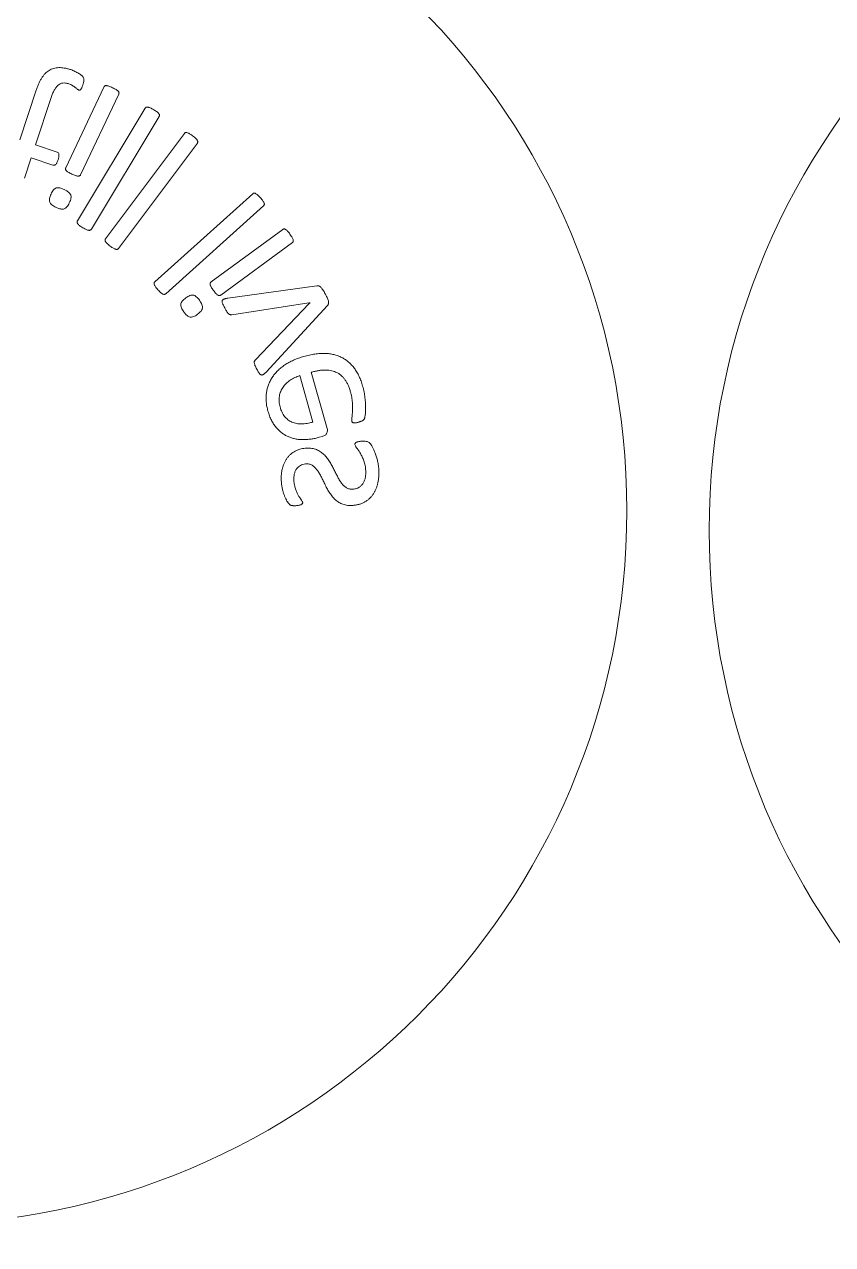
# Model space of a CAD drawing. Header units: inches. Extents: x 0 to 26.9, y 0 to 19.8.
# Drawn here: x 11.806 to 12.995, y 6.949 to 8.743 of the extents above; entities that cross this region are included whole.
import ezdxf

# ---------------------------------------------------------------- set-up
doc = ezdxf.new("R2010")
doc.units = ezdxf.units.IN
doc.header["$MEASUREMENT"] = 0

msp = doc.modelspace()

# ---------------------------------------------------------------- linework, layer by layer
at = {"color": 1, "linetype": 'Continuous', "lineweight": 15}
for p, q in [((11.9233, 8.6505), (11.8671, 8.5318)), ((11.8238, 8.6458), (11.7996, 8.5729)), ((11.8225, 8.5653), (11.8455, 8.6349)), ((11.8889, 8.5215), (11.945, 8.6402)), ((11.984, 8.6194), (11.8844, 8.4538)), ((11.9048, 8.4415), (12.0044, 8.6071)), ((12.0415, 8.5822), (11.9257, 8.4275)), ((11.8545, 8.5547), (11.8225, 8.5653)), ((11.9448, 8.4132), (12.0606, 8.5679)), ((11.8063, 8.5167), (11.8162, 8.5463)), ((11.8162, 8.5463), (11.8483, 8.5357)), ((12.142, 8.4935), (11.9982, 8.3643)), ((12.0142, 8.3466), (12.1579, 8.4758)), ((12.1862, 8.4411), (12.0807, 8.3639)), ((12.0949, 8.3446), (12.2003, 8.4217)), ((12.2365, 8.3583), (12.1052, 8.34)), ((12.1115, 8.3157), (12.2246, 8.3332)), ((12.2251, 8.3323), (12.1461, 8.2495)), ((12.162, 8.2315), (12.2518, 8.3291)), ((12.2246, 8.3332), (12.2264, 8.3334)), ((12.2264, 8.3334), (12.2251, 8.3323)), ((12.2111, 8.2263), (12.2306, 8.158)), ((12.2516, 8.1486), (12.2281, 8.2311)), ((12.2399, 8.1356), (12.2441, 8.1367))]:
    msp.add_line(p, q, dxfattribs=at)
at = {"color": 7, "linetype": 'Continuous', "lineweight": 15}
for centre in [(11.6421, 8.028), (13.8631, 7.9987)]:
    msp.add_circle(centre, 1.05, dxfattribs=at)
at = {"color": 1, "linetype": 'Continuous', "lineweight": 15}
for points, knots in [([(11.8743, 8.6761), (11.8727, 8.6765), (11.8697, 8.6775), (11.8651, 8.6785), (11.8609, 8.679), (11.8568, 8.6791), (11.853, 8.6787), (11.8494, 8.6779), (11.8459, 8.6768), (11.8427, 8.675), (11.8397, 8.673), (11.8369, 8.6704), (11.8343, 8.6674), (11.8319, 8.6639), (11.8296, 8.66), (11.8275, 8.6557), (11.8255, 8.6509), (11.8244, 8.6475), (11.8238, 8.6458)], [0, 0, 0, 0, 0.072872, 0.140267, 0.203211, 0.262201, 0.318216, 0.372024, 0.425373, 0.478013, 0.531437, 0.586905, 0.645285, 0.707323, 0.772935, 0.843678, 0.919334, 1, 1, 1, 1]), ([(11.8923, 8.6534), (11.8927, 8.6546), (11.8934, 8.6568), (11.8939, 8.6598), (11.894, 8.6621), (11.8934, 8.6641), (11.8923, 8.6657), (11.8906, 8.6673), (11.8886, 8.669), (11.8861, 8.6705), (11.8834, 8.6721), (11.8805, 8.6735), (11.8775, 8.675), (11.8753, 8.6757), (11.8743, 8.6761)], [0, 0, 0, 0, 0.113045, 0.200349, 0.268738, 0.321561, 0.375633, 0.444021, 0.52322, 0.610216, 0.704062, 0.801181, 0.900275, 1, 1, 1, 1]), ([(11.8455, 8.6349), (11.8462, 8.6369), (11.8476, 8.6407), (11.85, 8.6458), (11.8527, 8.6499), (11.8556, 8.6532), (11.8589, 8.6555), (11.8629, 8.6565), (11.8672, 8.6565), (11.8701, 8.6557), (11.8717, 8.6552)], [0, 0, 0, 0, 0.1681095, 0.3162348, 0.444943, 0.5569878, 0.6598965, 0.7620482, 0.8726052, 1, 1, 1, 1]), ([(11.8717, 8.6552), (11.8727, 8.6548), (11.8746, 8.6542), (11.8771, 8.6527), (11.8792, 8.6514), (11.8811, 8.65), (11.8826, 8.6487), (11.884, 8.6476), (11.8851, 8.6466), (11.8859, 8.6462), (11.8863, 8.6461)], [0, 0, 0, 0, 0.182451, 0.34721, 0.495948, 0.627041, 0.7434, 0.842616, 0.92675, 1, 1, 1, 1]), ([(11.8863, 8.6461), (11.8866, 8.646), (11.887, 8.6459), (11.8878, 8.6459), (11.8885, 8.6463), (11.8892, 8.647), (11.8899, 8.6481), (11.8908, 8.6494), (11.8915, 8.6513), (11.892, 8.6527), (11.8923, 8.6534)], [0, 0, 0, 0, 0.068545, 0.139064, 0.21314, 0.305735, 0.425895, 0.575888, 0.766778, 1, 1, 1, 1]), ([(11.936, 8.6495), (11.935, 8.65), (11.9333, 8.6508), (11.9308, 8.6517), (11.9287, 8.6523), (11.927, 8.6526), (11.9256, 8.6526), (11.9246, 8.6521), (11.9238, 8.6515), (11.9234, 8.6509), (11.9233, 8.6505)], [0, 0, 0, 0, 0.228484, 0.416324, 0.565697, 0.686915, 0.778693, 0.852243, 0.922606, 1, 1, 1, 1]), ([(11.945, 8.6402), (11.9452, 8.6406), (11.9455, 8.6412), (11.9454, 8.6423), (11.945, 8.6434), (11.9442, 8.6445), (11.9429, 8.6456), (11.9411, 8.6468), (11.9388, 8.6481), (11.937, 8.649), (11.936, 8.6495)], [0, 0, 0, 0, 0.077279, 0.14624, 0.222745, 0.313671, 0.432578, 0.580885, 0.76848, 1, 1, 1, 1]), ([(11.9965, 8.6171), (11.9956, 8.6176), (11.9939, 8.6186), (11.9916, 8.6198), (11.9896, 8.6206), (11.9879, 8.621), (11.9866, 8.6212), (11.9855, 8.6209), (11.9846, 8.6203), (11.9842, 8.6197), (11.984, 8.6194)], [0, 0, 0, 0, 0.229063, 0.413897, 0.564051, 0.685907, 0.779614, 0.854864, 0.923017, 1, 1, 1, 1]), ([(12.0044, 8.6071), (12.0046, 8.6074), (12.005, 8.608), (12.005, 8.6091), (12.0048, 8.6102), (12.0041, 8.6114), (12.003, 8.6126), (12.0013, 8.6139), (11.9991, 8.6155), (11.9975, 8.6165), (11.9965, 8.6171)], [0, 0, 0, 0, 0.076588, 0.145431, 0.224964, 0.313859, 0.430513, 0.57899, 0.766691, 1, 1, 1, 1]), ([(12.0537, 8.5787), (12.0528, 8.5793), (12.0513, 8.5805), (12.049, 8.5818), (12.0471, 8.5829), (12.0455, 8.5834), (12.0442, 8.5837), (12.043, 8.5835), (12.0421, 8.583), (12.0417, 8.5825), (12.0415, 8.5822)], [0, 0, 0, 0, 0.230044, 0.417235, 0.567277, 0.686685, 0.77883, 0.856255, 0.925628, 1, 1, 1, 1]), ([(12.0606, 8.5679), (12.0608, 8.5682), (12.0611, 8.5688), (12.0613, 8.5699), (12.0611, 8.571), (12.0605, 8.5722), (12.0596, 8.5735), (12.0581, 8.575), (12.0561, 8.5768), (12.0545, 8.578), (12.0537, 8.5787)], [0, 0, 0, 0, 0.076203, 0.145025, 0.222523, 0.312624, 0.429419, 0.578082, 0.766005, 1, 1, 1, 1]), ([(11.8483, 8.5357), (11.8486, 8.5356), (11.8493, 8.5354), (11.8504, 8.5354), (11.8514, 8.5359), (11.8524, 8.5367), (11.8534, 8.5379), (11.8543, 8.5395), (11.8552, 8.5415), (11.8557, 8.5429), (11.856, 8.5438)], [0, 0, 0, 0, 0.086733, 0.167764, 0.256136, 0.356843, 0.481533, 0.623996, 0.794297, 1, 1, 1, 1]), ([(11.856, 8.5438), (11.8562, 8.5445), (11.8566, 8.546), (11.8572, 8.548), (11.8572, 8.5498), (11.8572, 8.5517), (11.8565, 8.5537), (11.8552, 8.5544), (11.8545, 8.5547)], [0, 0, 0, 0, 0.200738, 0.37524, 0.518745, 0.639436, 0.8333, 1, 1, 1, 1]), ([(11.8671, 8.5318), (11.867, 8.5315), (11.8667, 8.5309), (11.8667, 8.5298), (11.8671, 8.5287), (11.8679, 8.5276), (11.8691, 8.5264), (11.8709, 8.5252), (11.8733, 8.5239), (11.875, 8.5231), (11.8759, 8.5226)], [0, 0, 0, 0, 0.06875, 0.142428, 0.217988, 0.313271, 0.433561, 0.585699, 0.772619, 1, 1, 1, 1]), ([(11.8759, 8.5226), (11.8769, 8.5221), (11.8788, 8.5213), (11.8813, 8.5203), (11.8834, 8.5197), (11.8851, 8.5194), (11.8864, 8.5196), (11.8875, 8.52), (11.8884, 8.5206), (11.8887, 8.5212), (11.8889, 8.5215)], [0, 0, 0, 0, 0.232918, 0.421457, 0.571059, 0.686757, 0.78082, 0.857422, 0.930094, 1, 1, 1, 1]), ([(11.8456, 8.4932), (11.845, 8.492), (11.8441, 8.4898), (11.8432, 8.4866), (11.843, 8.4839), (11.8434, 8.4814), (11.8447, 8.4792), (11.8468, 8.4772), (11.8495, 8.4752), (11.8517, 8.4742), (11.8529, 8.4736)], [0, 0, 0, 0, 0.155957, 0.289495, 0.399256, 0.494411, 0.589837, 0.703794, 0.839095, 1, 1, 1, 1]), ([(11.865, 8.4998), (11.8638, 8.5003), (11.8616, 8.5013), (11.8585, 8.5023), (11.8557, 8.5025), (11.8532, 8.5022), (11.8511, 8.501), (11.8491, 8.4991), (11.8472, 8.4964), (11.8461, 8.4943), (11.8456, 8.4932)], [0, 0, 0, 0, 0.161157, 0.2965, 0.409449, 0.504092, 0.598402, 0.708643, 0.842489, 1, 1, 1, 1]), ([(11.8724, 8.4802), (11.8729, 8.4814), (11.8739, 8.4836), (11.8748, 8.4868), (11.875, 8.4896), (11.8745, 8.4921), (11.8732, 8.4942), (11.8712, 8.4962), (11.8684, 8.4981), (11.8662, 8.4992), (11.865, 8.4998)], [0, 0, 0, 0, 0.158399, 0.292007, 0.401824, 0.496211, 0.591687, 0.70553, 0.839683, 1, 1, 1, 1]), ([(12.1533, 8.4877), (12.1526, 8.4885), (12.1513, 8.4899), (12.1493, 8.4917), (12.1477, 8.4931), (12.1462, 8.494), (12.1449, 8.4945), (12.1438, 8.4945), (12.1428, 8.4942), (12.1423, 8.4938), (12.142, 8.4935)], [0, 0, 0, 0, 0.226635, 0.415304, 0.564483, 0.685535, 0.777205, 0.854269, 0.92166, 1, 1, 1, 1]), ([(12.1579, 8.4758), (12.1582, 8.4761), (12.1587, 8.4766), (12.1591, 8.4776), (12.1592, 8.4787), (12.1588, 8.48), (12.1581, 8.4816), (12.1569, 8.4833), (12.1553, 8.4855), (12.154, 8.4869), (12.1533, 8.4877)], [0, 0, 0, 0, 0.07724, 0.1478939, 0.2244641, 0.3154551, 0.4319901, 0.5820726, 0.7704526, 1, 1, 1, 1]), ([(11.8529, 8.4736), (11.8541, 8.4731), (11.8563, 8.4721), (11.8595, 8.4712), (11.8623, 8.4709), (11.8648, 8.4712), (11.8669, 8.4724), (11.8688, 8.4744), (11.8708, 8.4769), (11.8718, 8.4791), (11.8724, 8.4802)], [0, 0, 0, 0, 0.161561, 0.296799, 0.410004, 0.504884, 0.59943, 0.710076, 0.842094, 1, 1, 1, 1]), ([(11.8844, 8.4538), (11.8842, 8.4535), (11.8838, 8.4529), (11.8837, 8.4518), (11.8839, 8.4506), (11.8847, 8.4495), (11.8859, 8.4482), (11.8874, 8.4468), (11.8896, 8.4453), (11.8913, 8.4443), (11.8922, 8.4437)], [0, 0, 0, 0, 0.076394, 0.148512, 0.224906, 0.319684, 0.439756, 0.589613, 0.774101, 1, 1, 1, 1]), ([(11.8922, 8.4437), (11.8931, 8.4432), (11.8948, 8.4422), (11.8972, 8.4409), (11.8992, 8.4402), (11.9008, 8.4398), (11.9022, 8.4397), (11.9033, 8.44), (11.9041, 8.4407), (11.9046, 8.4412), (11.9048, 8.4415)], [0, 0, 0, 0, 0.23441, 0.422338, 0.569255, 0.686043, 0.776114, 0.850891, 0.924666, 1, 1, 1, 1]), ([(12.1968, 8.4341), (12.1962, 8.435), (12.1951, 8.4365), (12.1933, 8.4385), (12.1918, 8.44), (12.1904, 8.4411), (12.1892, 8.4418), (12.1881, 8.4419), (12.187, 8.4417), (12.1865, 8.4413), (12.1862, 8.4411)], [0, 0, 0, 0, 0.22827, 0.413435, 0.563897, 0.683847, 0.779889, 0.854871, 0.922021, 1, 1, 1, 1]), ([(12.2003, 8.4217), (12.2006, 8.422), (12.2011, 8.4224), (12.2016, 8.4234), (12.2018, 8.4245), (12.2015, 8.4258), (12.201, 8.4274), (12.2, 8.4293), (12.1986, 8.4316), (12.1975, 8.4332), (12.1968, 8.4341)], [0, 0, 0, 0, 0.0765242, 0.1478124, 0.2221109, 0.3136185, 0.4296974, 0.5787017, 0.7648492, 1, 1, 1, 1]), ([(11.9257, 8.4275), (11.9255, 8.4272), (11.9251, 8.4267), (11.9248, 8.4256), (11.925, 8.4245), (11.9256, 8.4232), (11.9266, 8.4219), (11.928, 8.4203), (11.9301, 8.4186), (11.9316, 8.4174), (11.9325, 8.4167)], [0, 0, 0, 0, 0.07571, 0.147033, 0.221435, 0.317016, 0.436939, 0.586026, 0.77178, 1, 1, 1, 1]), ([(11.9325, 8.4167), (11.9333, 8.4161), (11.9349, 8.4149), (11.9372, 8.4134), (11.9391, 8.4125), (11.9406, 8.4119), (11.942, 8.4118), (11.9431, 8.4119), (11.9441, 8.4125), (11.9446, 8.413), (11.9448, 8.4132)], [0, 0, 0, 0, 0.232085, 0.417709, 0.56642, 0.682172, 0.773778, 0.850451, 0.925101, 1, 1, 1, 1]), ([(11.9982, 8.3643), (11.998, 8.364), (11.9975, 8.3635), (11.997, 8.3625), (11.9969, 8.3614), (11.9972, 8.3601), (11.998, 8.3585), (11.9991, 8.3567), (12.0007, 8.3546), (12.002, 8.3532), (12.0027, 8.3523)], [0, 0, 0, 0, 0.0787435, 0.1501715, 0.2234015, 0.3198905, 0.4376308, 0.5877635, 0.7733638, 1, 1, 1, 1]), ([(12.0807, 8.3639), (12.0805, 8.3637), (12.08, 8.3633), (12.0794, 8.3624), (12.0792, 8.3613), (12.0794, 8.3599), (12.08, 8.3583), (12.081, 8.3564), (12.0823, 8.3541), (12.0835, 8.3526), (12.0841, 8.3517)], [0, 0, 0, 0, 0.070223, 0.140378, 0.217842, 0.312816, 0.434055, 0.584175, 0.771716, 1, 1, 1, 1]), ([(12.0027, 8.3523), (12.0034, 8.3516), (12.0048, 8.3501), (12.0067, 8.3482), (12.0084, 8.3469), (12.0098, 8.3461), (12.0111, 8.3456), (12.0123, 8.3456), (12.0133, 8.3459), (12.0139, 8.3463), (12.0142, 8.3466)], [0, 0, 0, 0, 0.231005, 0.415392, 0.565677, 0.678739, 0.77182, 0.848124, 0.924428, 1, 1, 1, 1]), ([(12.0637, 8.337), (12.063, 8.338), (12.0615, 8.3399), (12.0591, 8.3422), (12.0569, 8.3438), (12.0546, 8.3447), (12.0521, 8.3447), (12.0495, 8.3439), (12.0466, 8.3425), (12.0447, 8.3411), (12.0436, 8.3404)], [0, 0, 0, 0, 0.161162, 0.296302, 0.408302, 0.504867, 0.5982, 0.708314, 0.841115, 1, 1, 1, 1]), ([(12.0841, 8.3517), (12.0848, 8.3508), (12.086, 8.3492), (12.0877, 8.3472), (12.0892, 8.3457), (12.0905, 8.3446), (12.0918, 8.3441), (12.093, 8.3439), (12.094, 8.3441), (12.0946, 8.3444), (12.0949, 8.3446)], [0, 0, 0, 0, 0.234132, 0.420164, 0.568712, 0.685331, 0.780224, 0.857364, 0.931058, 1, 1, 1, 1]), ([(12.2488, 8.3462), (12.2481, 8.3474), (12.247, 8.3495), (12.2452, 8.3523), (12.2437, 8.3545), (12.2422, 8.3562), (12.2409, 8.3574), (12.2394, 8.3581), (12.2379, 8.3584), (12.237, 8.3584), (12.2365, 8.3583)], [0, 0, 0, 0, 0.218344, 0.397104, 0.541892, 0.660306, 0.754664, 0.84033, 0.919233, 1, 1, 1, 1]), ([(12.2518, 8.3291), (12.2521, 8.3295), (12.2528, 8.3303), (12.2534, 8.3317), (12.2537, 8.3333), (12.2535, 8.3351), (12.253, 8.3373), (12.2519, 8.3398), (12.2505, 8.3428), (12.2494, 8.345), (12.2488, 8.3462)], [0, 0, 0, 0, 0.0860151, 0.1638753, 0.2449564, 0.3421483, 0.4605141, 0.6060199, 0.7839778, 1, 1, 1, 1]), ([(12.0436, 8.3404), (12.0426, 8.3396), (12.0407, 8.3382), (12.0385, 8.3357), (12.0368, 8.3335), (12.0361, 8.3311), (12.0362, 8.3286), (12.0371, 8.3259), (12.0386, 8.3228), (12.04, 8.3209), (12.0407, 8.3198)], [0, 0, 0, 0, 0.157794, 0.29094, 0.401794, 0.49634, 0.591017, 0.703176, 0.838151, 1, 1, 1, 1]), ([(12.0609, 8.3164), (12.0619, 8.3171), (12.0637, 8.3186), (12.066, 8.321), (12.0676, 8.3233), (12.0683, 8.3257), (12.0683, 8.3282), (12.0674, 8.3309), (12.0659, 8.3339), (12.0645, 8.3359), (12.0637, 8.337)], [0, 0, 0, 0, 0.156982, 0.289426, 0.39993, 0.494569, 0.590432, 0.704154, 0.837993, 1, 1, 1, 1]), ([(12.099, 8.3384), (12.0987, 8.3382), (12.0981, 8.3378), (12.0974, 8.337), (12.0971, 8.3358), (12.0971, 8.3344), (12.0976, 8.3328), (12.0983, 8.3308), (12.0995, 8.3286), (12.1003, 8.3269), (12.1008, 8.326)], [0, 0, 0, 0, 0.079288, 0.153785, 0.232041, 0.32986, 0.450341, 0.597071, 0.778552, 1, 1, 1, 1]), ([(12.1052, 8.34), (12.1046, 8.3399), (12.1035, 8.3397), (12.1021, 8.3394), (12.101, 8.3392), (12.1001, 8.3389), (12.0995, 8.3386), (12.0992, 8.3385), (12.099, 8.3384)], [0, 0, 0, 0, 0.27343, 0.508496, 0.691007, 0.826666, 0.920898, 1, 1, 1, 1]), ([(12.1008, 8.326), (12.1014, 8.3249), (12.1025, 8.3229), (12.104, 8.3202), (12.1053, 8.3183), (12.1065, 8.317), (12.1077, 8.3162), (12.1089, 8.3158), (12.1102, 8.3157), (12.111, 8.3157), (12.1115, 8.3157)], [0, 0, 0, 0, 0.239827, 0.427666, 0.571594, 0.682075, 0.768786, 0.8391, 0.914353, 1, 1, 1, 1]), ([(12.0407, 8.3198), (12.0415, 8.3188), (12.043, 8.3169), (12.0453, 8.3145), (12.0476, 8.313), (12.0499, 8.3121), (12.0524, 8.3121), (12.055, 8.3129), (12.0579, 8.3143), (12.0598, 8.3156), (12.0609, 8.3164)], [0, 0, 0, 0, 0.160333, 0.296395, 0.408003, 0.502923, 0.598062, 0.709252, 0.840961, 1, 1, 1, 1]), ([(12.2171, 8.2543), (12.2145, 8.2536), (12.2094, 8.252), (12.2021, 8.249), (12.1953, 8.2458), (12.1891, 8.242), (12.1835, 8.2379), (12.1786, 8.2334), (12.1742, 8.2287), (12.1705, 8.2236), (12.1674, 8.2182), (12.165, 8.2125), (12.1632, 8.2066), (12.162, 8.2004), (12.1616, 8.194), (12.1618, 8.1874), (12.1627, 8.1807), (12.1638, 8.1763), (12.1644, 8.174)], [0, 0, 0, 0, 0.075717, 0.148263, 0.217308, 0.284036, 0.347796, 0.408793, 0.468262, 0.526161, 0.583219, 0.639642, 0.696212, 0.754136, 0.813007, 0.872962, 0.935189, 1, 1, 1, 1]), ([(12.3036, 8.2109), (12.3029, 8.2134), (12.3014, 8.2182), (12.2985, 8.2251), (12.2953, 8.2313), (12.2916, 8.2369), (12.2876, 8.2418), (12.2832, 8.2462), (12.2783, 8.2499), (12.2731, 8.253), (12.2674, 8.2555), (12.2614, 8.2572), (12.2549, 8.2585), (12.2481, 8.2589), (12.2409, 8.2588), (12.2333, 8.258), (12.2253, 8.2566), (12.2199, 8.2551), (12.2171, 8.2543)], [0, 0, 0, 0, 0.070945, 0.137516, 0.200703, 0.260638, 0.317959, 0.373621, 0.428666, 0.483124, 0.538257, 0.594723, 0.653648, 0.715192, 0.780235, 0.848954, 0.922125, 1, 1, 1, 1]), ([(12.1461, 8.2495), (12.1458, 8.2492), (12.1452, 8.2487), (12.1446, 8.2476), (12.1443, 8.2464), (12.1443, 8.2449), (12.1446, 8.2432), (12.1454, 8.2411), (12.1466, 8.2385), (12.1476, 8.2366), (12.1481, 8.2356)], [0, 0, 0, 0, 0.0831075, 0.1595673, 0.2382378, 0.32988, 0.441709, 0.5851836, 0.7687506, 1, 1, 1, 1]), ([(12.1481, 8.2356), (12.1486, 8.2347), (12.1495, 8.2331), (12.1507, 8.2309), (12.1518, 8.2292), (12.153, 8.2281), (12.1541, 8.2274), (12.1551, 8.2271), (12.1562, 8.2271), (12.1568, 8.2275), (12.1571, 8.2276)], [0, 0, 0, 0, 0.227019, 0.412389, 0.559793, 0.677048, 0.770441, 0.84565, 0.918913, 1, 1, 1, 1]), ([(12.2281, 8.2311), (12.2298, 8.2316), (12.2331, 8.2325), (12.2381, 8.2335), (12.2429, 8.2342), (12.2475, 8.2345), (12.2519, 8.2344), (12.2561, 8.2339), (12.2602, 8.233), (12.264, 8.2316), (12.2676, 8.2298), (12.271, 8.2275), (12.2741, 8.2246), (12.277, 8.2214), (12.2795, 8.2176), (12.2819, 8.2133), (12.2839, 8.2085), (12.285, 8.205), (12.2855, 8.2032)], [0, 0, 0, 0, 0.0725196, 0.1413609, 0.2072752, 0.2697118, 0.3295755, 0.3871821, 0.4435761, 0.4982518, 0.553266, 0.608402, 0.665191, 0.7235184, 0.7851623, 0.8515212, 0.9227682, 1, 1, 1, 1]), ([(12.1571, 8.2276), (12.1573, 8.2277), (12.1577, 8.2279), (12.1582, 8.2283), (12.1587, 8.2286), (12.1593, 8.2291), (12.1599, 8.2296), (12.1606, 8.2301), (12.1613, 8.2308), (12.1618, 8.2312), (12.162, 8.2315)], [0, 0, 0, 0, 0.0989895, 0.1952866, 0.3069813, 0.416297, 0.5454561, 0.6812893, 0.8372702, 1, 1, 1, 1]), ([(12.1823, 8.1801), (12.1819, 8.1815), (12.1812, 8.1842), (12.1807, 8.1883), (12.1807, 8.1922), (12.1811, 8.196), (12.182, 8.1996), (12.1832, 8.203), (12.1847, 8.2062), (12.1866, 8.2093), (12.1888, 8.2121), (12.1913, 8.2148), (12.1941, 8.2172), (12.1982, 8.2203), (12.2038, 8.2236), (12.2087, 8.2254), (12.2111, 8.2263)], [0, 0, 0, 0, 0.070983, 0.138144, 0.202627, 0.264669, 0.325256, 0.384198, 0.442529, 0.501113, 0.560039, 0.619472, 0.680591, 0.74316, 0.870666, 1, 1, 1, 1]), ([(12.2855, 8.2032), (12.2859, 8.2017), (12.2867, 8.1989), (12.2876, 8.1947), (12.2883, 8.1907), (12.2887, 8.1858), (12.289, 8.1801), (12.2888, 8.1741), (12.2884, 8.1689), (12.2879, 8.1647), (12.2874, 8.1615), (12.2877, 8.1597), (12.2878, 8.159)], [0, 0, 0, 0, 0.102133, 0.197528, 0.288548, 0.374584, 0.530826, 0.667035, 0.783241, 0.878205, 0.950708, 1, 1, 1, 1]), ([(12.2978, 8.1578), (12.2984, 8.158), (12.2994, 8.1583), (12.3009, 8.1588), (12.3021, 8.1593), (12.3032, 8.1598), (12.3042, 8.1603), (12.305, 8.1611), (12.3056, 8.1619), (12.3062, 8.1627), (12.3066, 8.1636), (12.3068, 8.1648), (12.3071, 8.1663), (12.3076, 8.169), (12.308, 8.1733), (12.3081, 8.1792), (12.3079, 8.1861), (12.3071, 8.1939), (12.3059, 8.2023), (12.3044, 8.2079), (12.3036, 8.2109)], [0, 0, 0, 0, 0.029581, 0.055085, 0.078155, 0.098114, 0.116497, 0.134373, 0.152265, 0.170996, 0.183637, 0.203905, 0.229901, 0.263215, 0.345954, 0.447443, 0.565912, 0.7003, 0.845492, 1, 1, 1, 1]), ([(12.2306, 8.158), (12.2291, 8.1576), (12.2263, 8.1567), (12.222, 8.1559), (12.2179, 8.1553), (12.2139, 8.1551), (12.2101, 8.1553), (12.2065, 8.1558), (12.203, 8.1566), (12.1997, 8.1579), (12.1967, 8.1594), (12.1938, 8.1613), (12.1912, 8.1636), (12.1889, 8.1662), (12.1868, 8.1692), (12.1851, 8.1725), (12.1834, 8.1762), (12.1827, 8.1788), (12.1823, 8.1801)], [0, 0, 0, 0, 0.075438, 0.147274, 0.215571, 0.280698, 0.342493, 0.402452, 0.461156, 0.518781, 0.575122, 0.631319, 0.687659, 0.744586, 0.804293, 0.866125, 0.930646, 1, 1, 1, 1]), ([(12.1644, 8.174), (12.1652, 8.1716), (12.1666, 8.1671), (12.1694, 8.1607), (12.1726, 8.155), (12.1762, 8.1501), (12.1803, 8.1458), (12.1846, 8.1421), (12.1892, 8.139), (12.194, 8.1365), (12.1992, 8.1346), (12.2045, 8.1331), (12.2101, 8.1323), (12.2158, 8.132), (12.2218, 8.1322), (12.2278, 8.1329), (12.2338, 8.1339), (12.2378, 8.135), (12.2399, 8.1356)], [0, 0, 0, 0, 0.077418, 0.149438, 0.216719, 0.280156, 0.340995, 0.39983, 0.457003, 0.513895, 0.570474, 0.627871, 0.686074, 0.746011, 0.807453, 0.870612, 0.934213, 1, 1, 1, 1]), ([(12.2441, 8.1367), (12.2449, 8.137), (12.2465, 8.1375), (12.2485, 8.1387), (12.2501, 8.14), (12.2514, 8.1421), (12.2522, 8.1451), (12.2518, 8.1474), (12.2516, 8.1486)], [0, 0, 0, 0, 0.166763, 0.310833, 0.437661, 0.555502, 0.776465, 1, 1, 1, 1]), ([(12.2878, 8.159), (12.2879, 8.1587), (12.2881, 8.1581), (12.2888, 8.1573), (12.2896, 8.1568), (12.2907, 8.1566), (12.292, 8.1566), (12.2936, 8.1568), (12.2957, 8.1572), (12.2971, 8.1576), (12.2978, 8.1578)], [0, 0, 0, 0, 0.088616, 0.169661, 0.25509, 0.34428, 0.457679, 0.604706, 0.788488, 1, 1, 1, 1]), ([(12.3019, 8.1298), (12.301, 8.1297), (12.2995, 8.1295), (12.2973, 8.1291), (12.2956, 8.1287), (12.2943, 8.1282), (12.2933, 8.1275), (12.2926, 8.1268), (12.2923, 8.1258), (12.2923, 8.1251), (12.2923, 8.1248)], [0, 0, 0, 0, 0.213738, 0.394675, 0.540118, 0.658632, 0.7527, 0.837473, 0.918374, 1, 1, 1, 1]), ([(12.3272, 8.0903), (12.3269, 8.0926), (12.3265, 8.0971), (12.325, 8.1034), (12.3233, 8.1093), (12.3214, 8.1145), (12.3192, 8.1189), (12.3172, 8.1227), (12.3152, 8.1255), (12.3134, 8.1277), (12.3114, 8.1291), (12.3088, 8.1297), (12.3056, 8.13), (12.3032, 8.1299), (12.3019, 8.1298)], [0, 0, 0, 0, 0.130891, 0.256031, 0.373649, 0.480101, 0.574091, 0.6563, 0.723275, 0.772791, 0.814678, 0.863229, 0.922881, 1, 1, 1, 1]), ([(12.219, 8.1195), (12.2177, 8.1193), (12.2152, 8.119), (12.2115, 8.1181), (12.2079, 8.1169), (12.2044, 8.1153), (12.2011, 8.1134), (12.1981, 8.111), (12.1953, 8.1083), (12.1927, 8.1053), (12.1905, 8.1019), (12.1886, 8.0981), (12.1869, 8.094), (12.1855, 8.0896), (12.1845, 8.0848), (12.1839, 8.0797), (12.1838, 8.0742), (12.1841, 8.0704), (12.1842, 8.0685)], [0, 0, 0, 0, 0.055413, 0.110299, 0.164517, 0.219913, 0.274686, 0.329519, 0.385443, 0.442409, 0.500971, 0.561829, 0.625546, 0.692614, 0.762985, 0.837433, 0.916025, 1, 1, 1, 1]), ([(12.2894, 8.0593), (12.2885, 8.0592), (12.2868, 8.0591), (12.2843, 8.0595), (12.2819, 8.0602), (12.2791, 8.0617), (12.2758, 8.0643), (12.2723, 8.0683), (12.2692, 8.073), (12.2664, 8.0783), (12.2636, 8.084), (12.2607, 8.0899), (12.2576, 8.0958), (12.2542, 8.1015), (12.2503, 8.1068), (12.2464, 8.1107), (12.2431, 8.1134), (12.2403, 8.1152), (12.2373, 8.1168), (12.2342, 8.118), (12.2308, 8.119), (12.2271, 8.1195), (12.2231, 8.1198), (12.2204, 8.1196), (12.219, 8.1195)], [0, 0, 0, 0, 0.0270383, 0.0518831, 0.076009, 0.0997458, 0.1479977, 0.2009272, 0.2577186, 0.318315, 0.3818098, 0.4481578, 0.5150315, 0.5818703, 0.6478834, 0.7132572, 0.7456571, 0.7783461, 0.8119234, 0.8458235, 0.8807627, 0.9180211, 0.9573895, 1, 1, 1, 1]), ([(12.2923, 8.1248), (12.2925, 8.1242), (12.293, 8.1225), (12.2949, 8.12), (12.2972, 8.1168), (12.2998, 8.1128), (12.3024, 8.1079), (12.3045, 8.1034), (12.3061, 8.0993), (12.307, 8.0958), (12.3077, 8.0921), (12.3079, 8.0896), (12.308, 8.0883)], [0, 0, 0, 0, 0.050906, 0.127458, 0.228224, 0.346836, 0.483597, 0.637183, 0.720749, 0.80872, 0.901621, 1, 1, 1, 1]), ([(12.2027, 8.0704), (12.2026, 8.0723), (12.2024, 8.076), (12.203, 8.0811), (12.2044, 8.0855), (12.2063, 8.0893), (12.209, 8.0921), (12.2121, 8.0944), (12.2157, 8.0959), (12.2183, 8.0962), (12.2196, 8.0964)], [0, 0, 0, 0, 0.1655105, 0.3120639, 0.443188, 0.5590159, 0.6686855, 0.7766818, 0.8866555, 1, 1, 1, 1]), ([(12.2196, 8.0964), (12.2205, 8.0965), (12.2223, 8.0965), (12.2249, 8.0962), (12.2272, 8.0955), (12.2301, 8.094), (12.2335, 8.0913), (12.2369, 8.0873), (12.2401, 8.0825), (12.243, 8.0771), (12.2458, 8.0713), (12.2487, 8.0654), (12.2518, 8.0594), (12.2552, 8.0536), (12.259, 8.0482), (12.2635, 8.0435), (12.2687, 8.0396), (12.2737, 8.0373), (12.2781, 8.036), (12.2817, 8.0354), (12.2855, 8.0352), (12.2882, 8.0353), (12.2895, 8.0354)], [0, 0, 0, 0, 0.02751, 0.053162, 0.077467, 0.101533, 0.151286, 0.203951, 0.261272, 0.323189, 0.388001, 0.454177, 0.521412, 0.58885, 0.655585, 0.719821, 0.783873, 0.849553, 0.884079, 0.920633, 0.959132, 1, 1, 1, 1]), ([(12.2895, 8.0354), (12.2912, 8.0356), (12.2943, 8.036), (12.2989, 8.037), (12.3032, 8.0386), (12.3071, 8.0406), (12.3107, 8.043), (12.314, 8.0457), (12.3169, 8.0488), (12.3195, 8.0523), (12.3217, 8.0561), (12.3236, 8.0602), (12.3251, 8.0647), (12.3262, 8.0693), (12.3271, 8.0743), (12.3275, 8.0795), (12.3275, 8.0848), (12.3273, 8.0885), (12.3272, 8.0903)], [0, 0, 0, 0, 0.065462, 0.12757, 0.187676, 0.245942, 0.302987, 0.359291, 0.41622, 0.473449, 0.532085, 0.592409, 0.654286, 0.71879, 0.785576, 0.854336, 0.926042, 1, 1, 1, 1]), ([(12.308, 8.0883), (12.3082, 8.0863), (12.3084, 8.0826), (12.3078, 8.0772), (12.3066, 8.0724), (12.3047, 8.0682), (12.3021, 8.0646), (12.2985, 8.0618), (12.2943, 8.0599), (12.2911, 8.0595), (12.2894, 8.0593)], [0, 0, 0, 0, 0.150929, 0.287643, 0.413991, 0.530992, 0.64296, 0.753934, 0.870467, 1, 1, 1, 1]), ([(12.1842, 8.0685), (12.1844, 8.0668), (12.1848, 8.0633), (12.1859, 8.0582), (12.1873, 8.0534), (12.1888, 8.049), (12.1905, 8.0452), (12.1922, 8.042), (12.1939, 8.0396), (12.1953, 8.0377), (12.1965, 8.0365), (12.1975, 8.0357), (12.1986, 8.0354), (12.1997, 8.0351), (12.201, 8.0351), (12.2025, 8.0349), (12.2043, 8.035), (12.2057, 8.035), (12.2064, 8.0351)], [0, 0, 0, 0, 0.116719, 0.233438, 0.346917, 0.449859, 0.542597, 0.622402, 0.688698, 0.738745, 0.776415, 0.803452, 0.826573, 0.850182, 0.877771, 0.91116, 0.951862, 1, 1, 1, 1]), ([(12.2155, 8.0397), (12.2153, 8.0402), (12.215, 8.0416), (12.2134, 8.0435), (12.2115, 8.0462), (12.2094, 8.0496), (12.2073, 8.0537), (12.2052, 8.0585), (12.2035, 8.0641), (12.203, 8.0682), (12.2027, 8.0704)], [0, 0, 0, 0, 0.04924, 0.123709, 0.221606, 0.339971, 0.477188, 0.633959, 0.80669, 1, 1, 1, 1]), ([(12.2064, 8.0351), (12.2071, 8.0352), (12.2086, 8.0353), (12.2105, 8.0357), (12.2122, 8.036), (12.2134, 8.0366), (12.2144, 8.0373), (12.2151, 8.038), (12.2155, 8.0388), (12.2155, 8.0394), (12.2155, 8.0397)], [0, 0, 0, 0, 0.205213, 0.383079, 0.534289, 0.658053, 0.760112, 0.845246, 0.920306, 1, 1, 1, 1])]:
    msp.add_open_spline(points, degree=3, knots=knots, dxfattribs=at)

doc.saveas('drawing.dxf')
